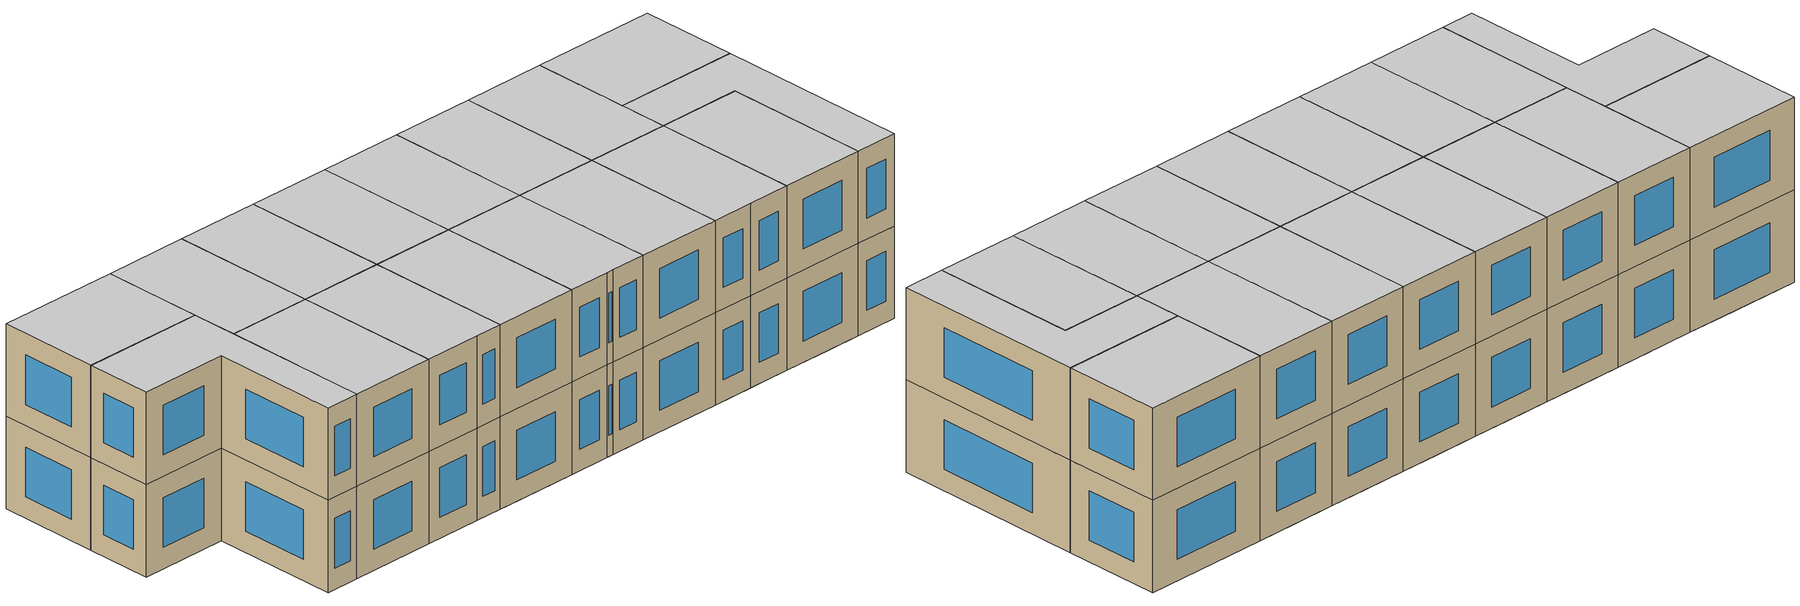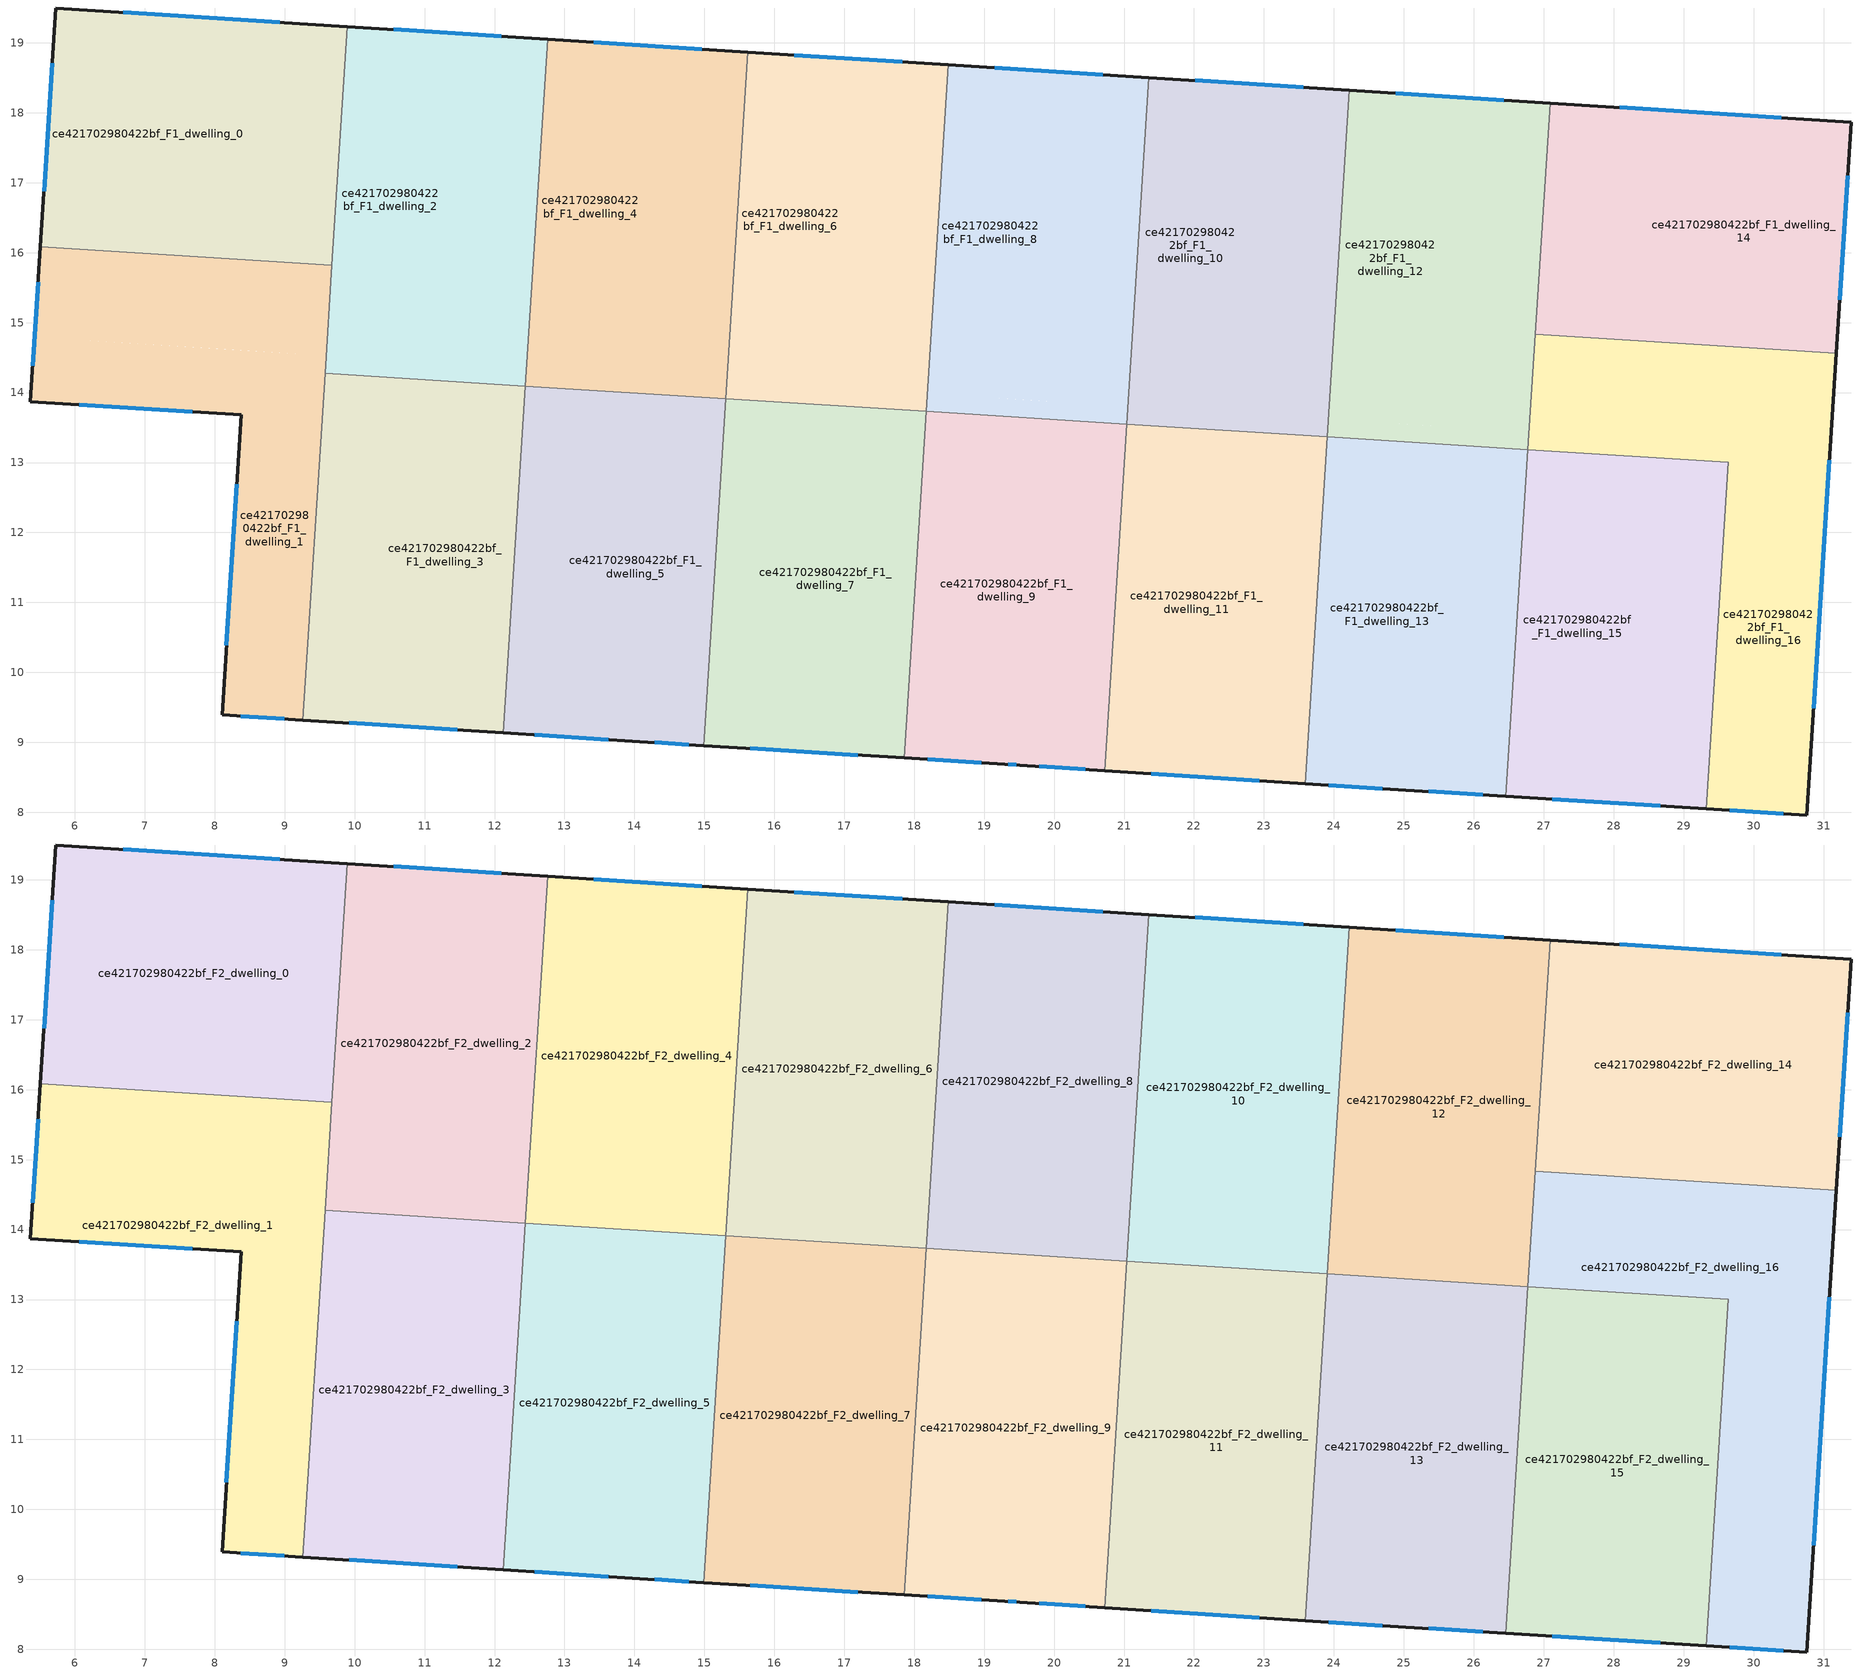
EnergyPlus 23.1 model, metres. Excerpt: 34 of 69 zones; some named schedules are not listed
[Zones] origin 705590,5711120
ce421702980422bf_F1_dwelling_0
 floor to ce421702980422bf_F0_dwelling_9 (EU_floor_Construction): 8.58,19.32 8.36,15.91 5.51,16.09 5.73,19.5 z3
 floor adiabatic (EU_floor_Construction): 9.89,19.23 9.68,15.82 8.36,15.91 8.58,19.32 z3
 wall outside (EU_wall_Construction): 9.89,19.23 5.73,19.5 5.51,16.09 z3:6
 wall to ce421702980422bf_F1_dwelling_1 (EU_wall_Construction): 5.51,16.09 9.68,15.82 z3:6
 wall to ce421702980422bf_F1_dwelling_2 (EU_wall_Construction): 9.68,15.82 9.89,19.23 z3:6
 window (EU_Window_Construction): 5.68,18.71 5.56,16.88 / 8.93,19.29 6.69,19.44 z3.69:5.31
ce421702980422bf_F1_dwelling_1
 floor to ce421702980422bf_F0_dwelling_0 (EU_floor_Construction): 9.59,14.53 9.26,9.32 8.1,9.39 8.38,13.68 5.37,13.87 5.43,14.79 z3
 floor to ce421702980422bf_F0_dwelling_9 (EU_floor_Construction): 8.36,15.91 8.28,14.61 5.43,14.79 5.51,16.09 z3
 floor to ce421702980422bf_F0_dwelling_10 (EU_floor_Construction): 9.68,15.82 9.59,14.53 8.28,14.61 8.36,15.91 z3
 wall outside (EU_wall_Construction): 5.51,16.09 5.37,13.87 8.38,13.68 8.1,9.39 9.26,9.32 z3:6
 wall to ce421702980422bf_F1_dwelling_3 (EU_wall_Construction): 9.26,9.32 9.58,14.28 z3:6
 wall to ce421702980422bf_F1_dwelling_2 (EU_wall_Construction): 9.58,14.28 9.68,15.82 z3:6
 window (EU_Window_Construction): 5.48,15.57 5.4,14.38 / 8.37,9.38 8.99,9.34 / 8.31,12.69 8.17,10.39 / 6.06,13.83 7.68,13.72 z3.69:5.31
ce421702980422bf_F1_dwelling_10
 floor to ce421702980422bf_F0_dwelling_14 (EU_floor_Construction): 22.84,18.41 22.54,13.71 21.06,13.8 21.36,18.5 z3
 floor to ce421702980422bf_F0_dwelling_15 (EU_floor_Construction): 24.22,18.32 23.92,13.62 22.54,13.71 22.84,18.41 z3
 floor to ce421702980422bf_F0_dwelling_5 (EU_floor_Construction): 23.36,13.65 23.34,13.4 21.04,13.55 21.06,13.8 z3
 floor to ce421702980422bf_F0_dwelling_6 (EU_floor_Construction): 23.92,13.62 23.91,13.37 23.34,13.4 23.36,13.65 z3
 wall outside (EU_wall_Construction): 24.22,18.32 21.36,18.5 z3:6
 wall to ce421702980422bf_F1_dwelling_12 (EU_wall_Construction): 23.91,13.37 24.22,18.32 z3:6
 wall to ce421702980422bf_F1_dwelling_11 (EU_wall_Construction): 21.04,13.55 23.91,13.37 z3:6
 wall to ce421702980422bf_F1_dwelling_8 (EU_wall_Construction): 21.36,18.5 21.04,13.55 z3:6
 window (EU_Window_Construction): 23.56,18.36 22.02,18.46 z3.69:5.31
ce421702980422bf_F1_dwelling_11
 floor to ce421702980422bf_F0_dwelling_5 (EU_floor_Construction): 23.34,13.4 23.03,8.45 20.73,8.6 21.04,13.55 z3
 floor to ce421702980422bf_F0_dwelling_6 (EU_floor_Construction): 23.91,13.37 23.59,8.41 23.03,8.45 23.34,13.4 z3
 wall outside (EU_wall_Construction): 20.73,8.6 23.59,8.41 z3:6
 wall to ce421702980422bf_F1_dwelling_13 (EU_wall_Construction): 23.59,8.41 23.91,13.37 z3:6
 wall to ce421702980422bf_F1_dwelling_9 (EU_wall_Construction): 21.04,13.55 20.73,8.6 z3:6
 window (EU_Window_Construction): 21.39,8.55 22.93,8.45 z3.69:5.31
ce421702980422bf_F1_dwelling_12
 floor to ce421702980422bf_F0_dwelling_15 (EU_floor_Construction): 25.69,18.23 25.39,13.52 23.92,13.62 24.22,18.32 z3
 floor to ce421702980422bf_F0_dwelling_16 (EU_floor_Construction): 27.09,18.14 26.79,13.43 25.39,13.52 25.69,18.23 z3
 floor to ce421702980422bf_F0_dwelling_6 (EU_floor_Construction): 25.94,13.49 25.92,13.24 23.91,13.37 23.92,13.62 z3
 floor to ce421702980422bf_F0_dwelling_7 (EU_floor_Construction): 26.79,13.43 26.77,13.18 25.92,13.24 25.94,13.49 z3
 wall outside (EU_wall_Construction): 27.09,18.14 24.22,18.32 z3:6
 wall to ce421702980422bf_F1_dwelling_13 (EU_wall_Construction): 23.91,13.37 26.77,13.18 z3:6
 wall to ce421702980422bf_F1_dwelling_14 (EU_wall_Construction): 26.88,14.84 27.09,18.14 z3:6
 wall to ce421702980422bf_F1_dwelling_16 (EU_wall_Construction): 26.77,13.18 26.88,14.84 z3:6
 window (EU_Window_Construction): 26.43,18.18 24.89,18.28 z3.69:5.31
ce421702980422bf_F1_dwelling_13
 floor to ce421702980422bf_F0_dwelling_6 (EU_floor_Construction): 25.92,13.24 25.6,8.28 25.12,8.31 23.59,8.41 23.91,13.37 z3
 floor to ce421702980422bf_F0_dwelling_7 (EU_floor_Construction): 26.77,13.18 26.46,8.23 25.6,8.28 25.92,13.24 z3
 wall outside (EU_wall_Construction): 23.59,8.41 25.03,8.32 26.46,8.23 z3:6
 wall to ce421702980422bf_F1_dwelling_15 (EU_wall_Construction): 26.46,8.23 26.77,13.18 z3:6
 window (EU_Window_Construction): 25.36,8.3 26.13,8.25 / 23.92,8.39 24.69,8.34 z3.69:5.31
ce421702980422bf_F1_dwelling_14
 floor to ce421702980422bf_F0_dwelling_17 (EU_floor_Construction): 31.39,17.87 31.18,14.56 28.33,14.74 28.54,18.05 z3
 floor to ce421702980422bf_F0_dwelling_16 (EU_floor_Construction): 28.54,18.05 28.33,14.74 26.88,14.84 27.09,18.14 z3
 wall outside (EU_wall_Construction): 31.18,14.56 31.39,17.87 27.09,18.14 z3:6
 wall to ce421702980422bf_F1_dwelling_16 (EU_wall_Construction): 26.88,14.84 31.18,14.56 z3:6
 window (EU_Window_Construction): 31.23,15.33 31.34,17.1 / 30.4,17.93 28.09,18.08 z3.69:5.31
ce421702980422bf_F1_dwelling_15
 floor adiabatic (EU_floor_Construction): 28.5,13.08 28.18,8.12 26.46,8.23 26.77,13.18 z3
 floor to ce421702980422bf_F0_dwelling_8 (EU_floor_Construction): 29.64,13 29.33,8.05 28.18,8.12 28.5,13.08 z3
 wall outside (EU_wall_Construction): 26.46,8.23 29.33,8.05 z3:6
 wall to ce421702980422bf_F1_dwelling_16 (EU_wall_Construction): 29.33,8.05 29.64,13 26.77,13.18 z3:6
 window (EU_Window_Construction): 27.12,8.19 28.66,8.09 z3.69:5.31
ce421702980422bf_F1_dwelling_16
 floor to ce421702980422bf_F0_dwelling_16 (EU_floor_Construction): 28.33,14.74 28.24,13.34 26.79,13.43 26.88,14.84 z3
 floor to ce421702980422bf_F0_dwelling_8 (EU_floor_Construction): 31.09,13.16 30.76,7.96 29.33,8.05 29.64,13 28.5,13.08 28.51,13.33 z3
 floor to ce421702980422bf_F0_dwelling_17 (EU_floor_Construction): 31.18,14.56 31.09,13.16 28.24,13.34 28.33,14.74 z3
 floor to ce421702980422bf_F0_dwelling_7 (EU_floor_Construction): 28.51,13.32 28.5,13.08 26.77,13.18 26.79,13.43 z3
 wall outside (EU_wall_Construction): 29.33,8.05 30.76,7.96 31.18,14.56 z3:6
 window (EU_Window_Construction): 30.86,9.49 31.08,13.04 / 29.66,8.03 30.43,7.98 z3.69:5.31
ce421702980422bf_F1_dwelling_2
 floor to ce421702980422bf_F0_dwelling_11 (EU_floor_Construction): 12.76,19.05 12.46,14.35 11.13,14.43 11.43,19.13 z3
 floor to ce421702980422bf_F0_dwelling_0 (EU_floor_Construction): 10.48,14.47 10.46,14.22 9.58,14.28 9.59,14.53 z3
 floor to ce421702980422bf_F0_dwelling_1 (EU_floor_Construction): 12.46,14.35 12.44,14.09 10.46,14.22 10.48,14.47 z3
 floor adiabatic (EU_floor_Construction): 12.76,19.05 11.43,19.13 11.13,14.43 9.59,14.53 9.58,14.28 9.89,19.23 z3
 wall outside (EU_wall_Construction): 12.76,19.05 9.89,19.23 z3:6
 wall to ce421702980422bf_F1_dwelling_4 (EU_wall_Construction): 12.44,14.09 12.76,19.05 z3:6
 wall to ce421702980422bf_F1_dwelling_3 (EU_wall_Construction): 9.58,14.28 12.44,14.09 z3:6
 window (EU_Window_Construction): 12.09,19.09 10.56,19.19 z3.69:5.31
ce421702980422bf_F1_dwelling_3
 floor to ce421702980422bf_F0_dwelling_1 (EU_floor_Construction): 12.44,14.09 12.13,9.14 10.15,9.26 10.46,14.22 z3
 floor to ce421702980422bf_F0_dwelling_0 (EU_floor_Construction): 10.46,14.22 10.15,9.26 9.26,9.32 9.58,14.28 z3
 wall outside (EU_wall_Construction): 9.26,9.32 12.13,9.14 z3:6
 wall to ce421702980422bf_F1_dwelling_5 (EU_wall_Construction): 12.13,9.14 12.44,14.09 z3:6
 window (EU_Window_Construction): 9.93,9.28 11.46,9.18 z3.69:5.31
ce421702980422bf_F1_dwelling_4
 floor to ce421702980422bf_F0_dwelling_11 (EU_floor_Construction): 14.28,18.95 13.98,14.25 12.46,14.35 12.76,19.05 z3
 floor to ce421702980422bf_F0_dwelling_12 (EU_floor_Construction): 15.62,18.87 15.32,14.16 13.98,14.25 14.28,18.95 z3
 floor to ce421702980422bf_F0_dwelling_2 (EU_floor_Construction): 15.32,14.16 15.31,13.91 13.03,14.06 13.05,14.31 z3
 floor to ce421702980422bf_F0_dwelling_1 (EU_floor_Construction): 13.05,14.31 13.03,14.06 12.44,14.09 12.46,14.35 z3
 wall outside (EU_wall_Construction): 15.62,18.87 12.76,19.05 z3:6
 wall to ce421702980422bf_F1_dwelling_5 (EU_wall_Construction): 12.44,14.09 15.31,13.91 z3:6
 wall to ce421702980422bf_F1_dwelling_6 (EU_wall_Construction): 15.31,13.91 15.62,18.87 z3:6
 window (EU_Window_Construction): 14.96,18.91 13.42,19.01 z3.69:5.31
ce421702980422bf_F1_dwelling_5
 floor to ce421702980422bf_F0_dwelling_2 (EU_floor_Construction): 15.31,13.91 14.99,8.95 14.07,9.01 12.72,9.1 13.03,14.06 z3
 floor to ce421702980422bf_F0_dwelling_1 (EU_floor_Construction): 13.03,14.06 12.72,9.1 12.13,9.14 12.44,14.09 z3
 wall outside (EU_wall_Construction): 12.13,9.14 14.07,9.01 14.99,8.95 z3:6
 wall to ce421702980422bf_F1_dwelling_7 (EU_wall_Construction): 14.99,8.95 15.31,13.91 z3:6
 window (EU_Window_Construction): 14.29,9 14.78,8.97 / 12.58,9.11 13.62,9.04 z3.69:5.31
ce421702980422bf_F1_dwelling_6
 floor to ce421702980422bf_F0_dwelling_12 (EU_floor_Construction): 17.13,18.77 16.83,14.07 15.32,14.16 15.62,18.87 z3
 floor to ce421702980422bf_F0_dwelling_13 (EU_floor_Construction): 18.49,18.69 18.19,13.98 16.83,14.07 17.13,18.77 z3
 floor to ce421702980422bf_F0_dwelling_3 (EU_floor_Construction): 18.19,13.98 18.17,13.73 15.61,13.89 15.63,14.14 z3
 floor to ce421702980422bf_F0_dwelling_2 (EU_floor_Construction): 15.63,14.14 15.61,13.89 15.31,13.91 15.32,14.16 z3
 wall outside (EU_wall_Construction): 18.49,18.69 15.62,18.87 z3:6
 wall to ce421702980422bf_F1_dwelling_7 (EU_wall_Construction): 15.31,13.91 18.17,13.73 z3:6
 wall to ce421702980422bf_F1_dwelling_8 (EU_wall_Construction): 18.17,13.73 18.49,18.69 z3:6
 window (EU_Window_Construction): 17.83,18.73 16.29,18.83 z3.69:5.31
ce421702980422bf_F1_dwelling_7
 floor to ce421702980422bf_F0_dwelling_3 (EU_floor_Construction): 18.17,13.73 17.86,8.78 15.3,8.94 15.61,13.89 z3
 floor to ce421702980422bf_F0_dwelling_2 (EU_floor_Construction): 15.61,13.89 15.3,8.94 14.99,8.95 15.31,13.91 z3
 wall outside (EU_wall_Construction): 14.99,8.95 17.86,8.78 z3:6
 wall to ce421702980422bf_F1_dwelling_9 (EU_wall_Construction): 17.86,8.78 18.17,13.73 z3:6
 window (EU_Window_Construction): 15.66,8.91 17.2,8.82 z3.69:5.31
ce421702980422bf_F1_dwelling_8
 floor to ce421702980422bf_F0_dwelling_13 (EU_floor_Construction): 19.98,18.59 19.69,13.89 18.19,13.98 18.49,18.69 z3
 floor to ce421702980422bf_F0_dwelling_14 (EU_floor_Construction): 21.36,18.5 21.06,13.8 19.69,13.89 19.98,18.59 z3
 floor to ce421702980422bf_F0_dwelling_4 (EU_floor_Construction): 20.78,13.82 20.76,13.57 18.19,13.73 18.2,13.98 z3
 floor to ce421702980422bf_F0_dwelling_5 (EU_floor_Construction): 21.06,13.8 21.04,13.55 20.76,13.57 20.78,13.82 z3
 wall outside (EU_wall_Construction): 21.36,18.5 18.49,18.69 z3:6
 wall to ce421702980422bf_F1_dwelling_9 (EU_wall_Construction): 18.17,13.73 21.04,13.55 z3:6
 window (EU_Window_Construction): 20.69,18.55 19.15,18.64 z3.69:5.31
ce421702980422bf_F1_dwelling_9
 floor to ce421702980422bf_F0_dwelling_4 (EU_floor_Construction): 20.76,13.57 20.45,8.61 19.51,8.67 17.87,8.78 18.19,13.73 z3
 floor to ce421702980422bf_F0_dwelling_5 (EU_floor_Construction): 21.04,13.55 20.73,8.6 20.45,8.61 20.76,13.57 z3
 floor to ce421702980422bf_F0_dwelling_3 (EU_floor_Construction): 18.19,13.73 17.87,8.78 17.86,8.78 18.17,13.73 z3
 wall outside (EU_wall_Construction): 17.86,8.78 19.29,8.69 19.51,8.67 20.73,8.6 z3:6
 window (EU_Window_Construction): 19.34,8.68 19.46,8.68 / 18.19,8.76 18.96,8.71 / 19.79,8.66 20.44,8.61 z3.69:5.31
ce421702980422bf_F2_dwelling_0
 floor to ce421702980422bf_F1_dwelling_0 (EU_floor_Construction): 9.89,19.23 9.68,15.82 5.51,16.09 5.73,19.5 z6
 wall outside (EU_wall_Construction): 9.89,19.23 5.73,19.5 5.51,16.09 z6:9
 wall to ce421702980422bf_F2_dwelling_1 (EU_wall_Construction): 5.51,16.09 9.68,15.82 z6:9
 wall to ce421702980422bf_F2_dwelling_2 (EU_wall_Construction): 9.68,15.82 9.89,19.23 z6:9
 window (EU_Window_Construction): 5.68,18.71 5.56,16.88 / 8.93,19.29 6.69,19.44 z6.69:8.31
 ceiling to ce421702980422bf_F3_dwelling_0 (EU_floor_Construction): 9.68,15.82 9.89,19.23 5.73,19.5 5.51,16.09 z9
ce421702980422bf_F2_dwelling_1
 floor to ce421702980422bf_F1_dwelling_1 (EU_floor_Construction): 9.68,15.82 9.26,9.32 8.1,9.39 8.38,13.68 5.37,13.87 5.51,16.09 z6
 wall outside (EU_wall_Construction): 5.51,16.09 5.37,13.87 8.38,13.68 8.1,9.39 9.26,9.32 z6:9
 wall to ce421702980422bf_F2_dwelling_3 (EU_wall_Construction): 9.26,9.32 9.58,14.28 z6:9
 wall to ce421702980422bf_F2_dwelling_2 (EU_wall_Construction): 9.58,14.28 9.68,15.82 z6:9
 window (EU_Window_Construction): 5.48,15.57 5.4,14.38 / 8.37,9.38 8.99,9.34 / 8.31,12.69 8.17,10.39 / 6.06,13.83 7.68,13.72 z6.69:8.31
 ceiling to ce421702980422bf_F3_dwelling_1 (EU_floor_Construction): 9.26,9.32 9.68,15.82 5.51,16.09 5.37,13.87 8.38,13.68 8.1,9.39 z9
ce421702980422bf_F2_dwelling_10
 floor to ce421702980422bf_F1_dwelling_10 (EU_floor_Construction): 24.22,18.32 23.91,13.37 21.04,13.55 21.36,18.5 z6
 wall outside (EU_wall_Construction): 24.22,18.32 21.36,18.5 z6:9
 wall to ce421702980422bf_F2_dwelling_12 (EU_wall_Construction): 23.91,13.37 24.22,18.32 z6:9
 wall to ce421702980422bf_F2_dwelling_11 (EU_wall_Construction): 21.04,13.55 23.91,13.37 z6:9
 wall to ce421702980422bf_F2_dwelling_8 (EU_wall_Construction): 21.36,18.5 21.04,13.55 z6:9
 window (EU_Window_Construction): 23.56,18.36 22.02,18.46 z6.69:8.31
 ceiling to ce421702980422bf_F3_dwelling_10 (EU_floor_Construction): 23.91,13.37 24.22,18.32 21.36,18.5 21.04,13.55 z9
ce421702980422bf_F2_dwelling_11
 floor to ce421702980422bf_F1_dwelling_11 (EU_floor_Construction): 23.91,13.37 23.59,8.41 20.73,8.6 21.04,13.55 z6
 wall outside (EU_wall_Construction): 20.73,8.6 23.59,8.41 z6:9
 wall to ce421702980422bf_F2_dwelling_13 (EU_wall_Construction): 23.59,8.41 23.91,13.37 z6:9
 wall to ce421702980422bf_F2_dwelling_9 (EU_wall_Construction): 21.04,13.55 20.73,8.6 z6:9
 window (EU_Window_Construction): 21.39,8.55 22.93,8.45 z6.69:8.31
 ceiling to ce421702980422bf_F3_dwelling_11 (EU_floor_Construction): 23.59,8.41 23.91,13.37 21.04,13.55 20.73,8.6 z9
ce421702980422bf_F2_dwelling_12
 floor to ce421702980422bf_F1_dwelling_12 (EU_floor_Construction): 27.09,18.14 26.77,13.18 23.91,13.37 24.22,18.32 z6
 wall outside (EU_wall_Construction): 27.09,18.14 24.22,18.32 z6:9
 wall to ce421702980422bf_F2_dwelling_13 (EU_wall_Construction): 23.91,13.37 26.77,13.18 z6:9
 wall to ce421702980422bf_F2_dwelling_14 (EU_wall_Construction): 26.88,14.84 27.09,18.14 z6:9
 wall to ce421702980422bf_F2_dwelling_16 (EU_wall_Construction): 26.77,13.18 26.88,14.84 z6:9
 window (EU_Window_Construction): 26.43,18.18 24.89,18.28 z6.69:8.31
 ceiling to ce421702980422bf_F3_dwelling_12 (EU_floor_Construction): 26.77,13.18 27.09,18.14 24.22,18.32 23.91,13.37 z9
ce421702980422bf_F2_dwelling_13
 floor to ce421702980422bf_F1_dwelling_13 (EU_floor_Construction): 26.77,13.18 26.46,8.23 25.03,8.32 23.59,8.41 23.91,13.37 z6
 wall outside (EU_wall_Construction): 23.59,8.41 25.03,8.32 26.46,8.23 z6:9
 wall to ce421702980422bf_F2_dwelling_15 (EU_wall_Construction): 26.46,8.23 26.77,13.18 z6:9
 window (EU_Window_Construction): 25.36,8.3 26.13,8.25 / 23.92,8.39 24.69,8.34 z6.69:8.31
 ceiling to ce421702980422bf_F3_dwelling_13 (EU_floor_Construction): 26.46,8.23 26.77,13.18 23.91,13.37 23.59,8.41 25.03,8.32 z9
ce421702980422bf_F2_dwelling_14
 floor to ce421702980422bf_F1_dwelling_14 (EU_floor_Construction): 31.39,17.87 31.18,14.56 26.88,14.84 27.09,18.14 z6
 wall outside (EU_wall_Construction): 31.18,14.56 31.39,17.87 27.09,18.14 z6:9
 wall to ce421702980422bf_F2_dwelling_16 (EU_wall_Construction): 26.88,14.84 31.18,14.56 z6:9
 window (EU_Window_Construction): 31.23,15.33 31.34,17.1 / 30.4,17.93 28.09,18.08 z6.69:8.31
 ceiling to ce421702980422bf_F3_dwelling_14 (EU_floor_Construction): 31.18,14.56 31.39,17.87 27.09,18.14 26.88,14.84 z9
ce421702980422bf_F2_dwelling_15
 floor to ce421702980422bf_F1_dwelling_15 (EU_floor_Construction): 29.64,13 29.33,8.05 26.46,8.23 26.77,13.18 z6
 wall outside (EU_wall_Construction): 26.46,8.23 29.33,8.05 z6:9
 wall to ce421702980422bf_F2_dwelling_16 (EU_wall_Construction): 29.33,8.05 29.64,13 26.77,13.18 z6:9
 window (EU_Window_Construction): 27.12,8.19 28.66,8.09 z6.69:8.31
 ceiling to ce421702980422bf_F3_dwelling_15 (EU_floor_Construction): 29.33,8.05 29.64,13 26.77,13.18 26.46,8.23 z9
ce421702980422bf_F2_dwelling_16
 floor to ce421702980422bf_F1_dwelling_16 (EU_floor_Construction): 31.18,14.56 30.76,7.96 29.33,8.05 29.64,13 26.77,13.18 26.88,14.84 z6
 wall outside (EU_wall_Construction): 29.33,8.05 30.76,7.96 31.18,14.56 z6:9
 window (EU_Window_Construction): 30.86,9.49 31.08,13.04 / 29.66,8.03 30.43,7.98 z6.69:8.31
 ceiling to ce421702980422bf_F3_dwelling_16 (EU_floor_Construction): 30.76,7.96 31.18,14.56 26.88,14.84 26.77,13.18 29.64,13 29.33,8.05 z9
ce421702980422bf_F2_dwelling_2
 floor to ce421702980422bf_F1_dwelling_2 (EU_floor_Construction): 12.76,19.05 12.44,14.09 9.58,14.28 9.89,19.23 z6
 wall outside (EU_wall_Construction): 12.76,19.05 9.89,19.23 z6:9
 wall to ce421702980422bf_F2_dwelling_4 (EU_wall_Construction): 12.44,14.09 12.76,19.05 z6:9
 wall to ce421702980422bf_F2_dwelling_3 (EU_wall_Construction): 9.58,14.28 12.44,14.09 z6:9
 window (EU_Window_Construction): 12.09,19.09 10.56,19.19 z6.69:8.31
 ceiling to ce421702980422bf_F3_dwelling_2 (EU_floor_Construction): 12.44,14.09 12.76,19.05 9.89,19.23 9.58,14.28 z9
ce421702980422bf_F2_dwelling_3
 floor to ce421702980422bf_F1_dwelling_3 (EU_floor_Construction): 12.44,14.09 12.13,9.14 9.26,9.32 9.58,14.28 z6
 wall outside (EU_wall_Construction): 9.26,9.32 12.13,9.14 z6:9
 wall to ce421702980422bf_F2_dwelling_5 (EU_wall_Construction): 12.13,9.14 12.44,14.09 z6:9
 window (EU_Window_Construction): 9.93,9.28 11.46,9.18 z6.69:8.31
 ceiling to ce421702980422bf_F3_dwelling_3 (EU_floor_Construction): 12.13,9.14 12.44,14.09 9.58,14.28 9.26,9.32 z9
ce421702980422bf_F2_dwelling_4
 floor to ce421702980422bf_F1_dwelling_4 (EU_floor_Construction): 15.62,18.87 15.31,13.91 12.44,14.09 12.76,19.05 z6
 wall outside (EU_wall_Construction): 15.62,18.87 12.76,19.05 z6:9
 wall to ce421702980422bf_F2_dwelling_5 (EU_wall_Construction): 12.44,14.09 15.31,13.91 z6:9
 wall to ce421702980422bf_F2_dwelling_6 (EU_wall_Construction): 15.31,13.91 15.62,18.87 z6:9
 window (EU_Window_Construction): 14.96,18.91 13.42,19.01 z6.69:8.31
 ceiling to ce421702980422bf_F3_dwelling_4 (EU_floor_Construction): 15.31,13.91 15.62,18.87 12.76,19.05 12.44,14.09 z9
ce421702980422bf_F2_dwelling_5
 floor to ce421702980422bf_F1_dwelling_5 (EU_floor_Construction): 15.31,13.91 14.99,8.95 14.07,9.01 12.13,9.14 12.44,14.09 z6
 wall outside (EU_wall_Construction): 12.13,9.14 14.07,9.01 14.99,8.95 z6:9
 wall to ce421702980422bf_F2_dwelling_7 (EU_wall_Construction): 14.99,8.95 15.31,13.91 z6:9
 window (EU_Window_Construction): 14.29,9 14.78,8.97 / 12.58,9.11 13.62,9.04 z6.69:8.31
 ceiling to ce421702980422bf_F3_dwelling_5 (EU_floor_Construction): 14.99,8.95 15.31,13.91 12.44,14.09 12.13,9.14 14.07,9.01 z9
ce421702980422bf_F2_dwelling_6
 floor to ce421702980422bf_F1_dwelling_6 (EU_floor_Construction): 18.49,18.69 18.17,13.73 15.31,13.91 15.62,18.87 z6
 wall outside (EU_wall_Construction): 18.49,18.69 15.62,18.87 z6:9
 wall to ce421702980422bf_F2_dwelling_7 (EU_wall_Construction): 15.31,13.91 18.17,13.73 z6:9
 wall to ce421702980422bf_F2_dwelling_8 (EU_wall_Construction): 18.17,13.73 18.49,18.69 z6:9
 window (EU_Window_Construction): 17.83,18.73 16.29,18.83 z6.69:8.31
 ceiling to ce421702980422bf_F3_dwelling_6 (EU_floor_Construction): 18.17,13.73 18.49,18.69 15.62,18.87 15.31,13.91 z9
ce421702980422bf_F2_dwelling_7
 floor to ce421702980422bf_F1_dwelling_7 (EU_floor_Construction): 18.17,13.73 17.86,8.78 14.99,8.95 15.31,13.91 z6
 wall outside (EU_wall_Construction): 14.99,8.95 17.86,8.78 z6:9
 wall to ce421702980422bf_F2_dwelling_9 (EU_wall_Construction): 17.86,8.78 18.17,13.73 z6:9
 window (EU_Window_Construction): 15.66,8.91 17.2,8.82 z6.69:8.31
 ceiling to ce421702980422bf_F3_dwelling_7 (EU_floor_Construction): 17.86,8.78 18.17,13.73 15.31,13.91 14.99,8.95 z9
ce421702980422bf_F2_dwelling_8
 floor to ce421702980422bf_F1_dwelling_8 (EU_floor_Construction): 21.36,18.5 21.04,13.55 18.17,13.73 18.49,18.69 z6
 wall outside (EU_wall_Construction): 21.36,18.5 18.49,18.69 z6:9
 wall to ce421702980422bf_F2_dwelling_9 (EU_wall_Construction): 18.17,13.73 21.04,13.55 z6:9
 window (EU_Window_Construction): 20.69,18.55 19.15,18.64 z6.69:8.31
 ceiling to ce421702980422bf_F3_dwelling_8 (EU_floor_Construction): 21.04,13.55 21.36,18.5 18.49,18.69 18.17,13.73 z9
ce421702980422bf_F2_dwelling_9
 floor to ce421702980422bf_F1_dwelling_9 (EU_floor_Construction): 21.04,13.55 20.73,8.6 19.51,8.67 19.29,8.69 17.86,8.78 18.17,13.73 z6
 wall outside (EU_wall_Construction): 17.86,8.78 19.29,8.69 19.51,8.67 20.73,8.6 z6:9
 window (EU_Window_Construction): 19.34,8.68 19.46,8.68 / 18.19,8.76 18.96,8.71 / 19.79,8.66 20.44,8.61 z6.69:8.31
 ceiling to ce421702980422bf_F3_dwelling_9 (EU_floor_Construction): 20.73,8.6 21.04,13.55 18.17,13.73 17.86,8.78 19.29,8.69 19.51,8.67 z9
[Building]
EU S2 Campaign: North Axis=0; Terrain=City; Solar Distribution=FullExterior
[Site:Location]
London: Latitude=51.5; Longitude=-0.5; Time Zone=0; Elevation=25
[SizingPeriod:WeatherFileDays]
AnnualSizingPeriod: Begin Month=1; Begin Day of Month=1; End Month=12; End Day of Month=31; Day of Week for Start Day=Monday; Use Weather File Daylight Saving Period=No; Use Weather File Rain and Snow Indicators=No
[MATERIAL]
EU_InternalMass_Material: Roughness=MediumRough; Thickness=0.1; Conductivity=1; Density=1800; Specific Heat=900; Thermal Absorptance=0.9; Solar Absorptance=0.7; Visible Absorptance=0.7
[MATERIAL:NOMASS] Roughness=MediumRough; Thermal Absorptance=0.9; Solar Absorptance=0.7; Visible Absorptance=0.7
Name | Thermal Resistance
EU_wall_NoMass | 0.635353
EU_floor_NoMass | 1.96382
[WINDOWMATERIAL:SIMPLEGLAZINGSYSTEM]
EU_Window_SimpleGlazing: UFactor=2.96269; Solar Heat Gain Coefficient=0.76; Visible Transmittance=0.76
[CONSTRUCTION]
EU_wall_Construction: EU_wall_NoMass
EU_floor_Construction: EU_floor_NoMass
EU_InternalMass_Construction: EU_InternalMass_Material
EU_Window_Construction: EU_Window_SimpleGlazing
[ZONE] Type=1; Multiplier=1; Ceiling Height=autocalculate; Floor Area=autocalculate; Part of Total Floor Area=Yes
Name | Volume
ce421702980422bf_F1_dwelling_0; ce421702980422bf_F2_dwelling_0 | 42.7866
ce421702980422bf_F1_dwelling_1; ce421702980422bf_F2_dwelling_1; ce421702980422bf_F1_dwelling_10; ce421702980422bf_F2_dwelling_10; ce421702980422bf_F1_dwelling_14; ce421702980422bf_F2_dwelling_14 | 42.7874
ce421702980422bf_F1_dwelling_11; ce421702980422bf_F2_dwelling_11; ce421702980422bf_F1_dwelling_3; ce421702980422bf_F2_dwelling_3 | 42.7859
ce421702980422bf_F1_dwelling_12; ce421702980422bf_F2_dwelling_12; ce421702980422bf_F1_dwelling_4; ce421702980422bf_F2_dwelling_4; ce421702980422bf_F1_dwelling_5; ce421702980422bf_F2_dwelling_5 | 42.783
ce421702980422bf_F1_dwelling_13; ce421702980422bf_F2_dwelling_13 | 42.7852
ce421702980422bf_F1_dwelling_15; ce421702980422bf_F2_dwelling_15 | 42.78
ce421702980422bf_F1_dwelling_16; ce421702980422bf_F2_dwelling_16 | 42.8035
ce421702980422bf_F1_dwelling_2; ce421702980422bf_F2_dwelling_2 | 42.7896
ce421702980422bf_F1_dwelling_6; ce421702980422bf_F2_dwelling_6 | 42.7793
ce421702980422bf_F1_dwelling_7; ce421702980422bf_F2_dwelling_7 | 42.7903
ce421702980422bf_F1_dwelling_8; ce421702980422bf_F2_dwelling_8 | 42.7808
ce421702980422bf_F1_dwelling_9; ce421702980422bf_F2_dwelling_9 | 42.7771
[INTERNALMASS] Construction=EU_InternalMass_Construction
Name | Zone or ZoneList | Surface Area
ce421702980422bf_F1_dwelling_0_EU_InternalMass | ce421702980422bf_F1_dwelling_0 | 14.2633
ce421702980422bf_F1_dwelling_1_EU_InternalMass | ce421702980422bf_F1_dwelling_1 | 14.2622
ce421702980422bf_F1_dwelling_2_EU_InternalMass | ce421702980422bf_F1_dwelling_2 | 14.2632
ce421702980422bf_F1_dwelling_3_EU_InternalMass | ce421702980422bf_F1_dwelling_3 | 14.2627
ce421702980422bf_F1_dwelling_4_EU_InternalMass | ce421702980422bf_F1_dwelling_4 | 14.2614
ce421702980422bf_F1_dwelling_5_EU_InternalMass | ce421702980422bf_F1_dwelling_5 | 14.2612
ce421702980422bf_F1_dwelling_6_EU_InternalMass | ce421702980422bf_F1_dwelling_6 | 14.26
ce421702980422bf_F1_dwelling_7_EU_InternalMass | ce421702980422bf_F1_dwelling_7 | 14.2625
ce421702980422bf_F1_dwelling_8_EU_InternalMass | ce421702980422bf_F1_dwelling_8 | 14.2605
ce421702980422bf_F1_dwelling_9_EU_InternalMass | ce421702980422bf_F1_dwelling_9 | 14.259
ce421702980422bf_F1_dwelling_10_EU_InternalMass | ce421702980422bf_F1_dwelling_10 | 14.2615
ce421702980422bf_F1_dwelling_11_EU_InternalMass | ce421702980422bf_F1_dwelling_11 | 14.2616
ce421702980422bf_F1_dwelling_12_EU_InternalMass | ce421702980422bf_F1_dwelling_12 | 14.2635
ce421702980422bf_F1_dwelling_13_EU_InternalMass | ce421702980422bf_F1_dwelling_13 | 14.2599
ce421702980422bf_F1_dwelling_14_EU_InternalMass | ce421702980422bf_F1_dwelling_14 | 14.262
ce421702980422bf_F1_dwelling_15_EU_InternalMass | ce421702980422bf_F1_dwelling_15 | 14.2594
ce421702980422bf_F1_dwelling_16_EU_InternalMass | ce421702980422bf_F1_dwelling_16 | 14.2674
ce421702980422bf_F2_dwelling_0_EU_InternalMass | ce421702980422bf_F2_dwelling_0 | 14.2633
ce421702980422bf_F2_dwelling_1_EU_InternalMass | ce421702980422bf_F2_dwelling_1 | 14.2622
ce421702980422bf_F2_dwelling_2_EU_InternalMass | ce421702980422bf_F2_dwelling_2 | 14.2632
ce421702980422bf_F2_dwelling_3_EU_InternalMass | ce421702980422bf_F2_dwelling_3 | 14.2627
ce421702980422bf_F2_dwelling_4_EU_InternalMass | ce421702980422bf_F2_dwelling_4 | 14.2614
ce421702980422bf_F2_dwelling_5_EU_InternalMass | ce421702980422bf_F2_dwelling_5 | 14.2612
ce421702980422bf_F2_dwelling_6_EU_InternalMass | ce421702980422bf_F2_dwelling_6 | 14.26
ce421702980422bf_F2_dwelling_7_EU_InternalMass | ce421702980422bf_F2_dwelling_7 | 14.2625
ce421702980422bf_F2_dwelling_8_EU_InternalMass | ce421702980422bf_F2_dwelling_8 | 14.2605
ce421702980422bf_F2_dwelling_9_EU_InternalMass | ce421702980422bf_F2_dwelling_9 | 14.259
ce421702980422bf_F2_dwelling_10_EU_InternalMass | ce421702980422bf_F2_dwelling_10 | 14.2615
ce421702980422bf_F2_dwelling_11_EU_InternalMass | ce421702980422bf_F2_dwelling_11 | 14.2616
ce421702980422bf_F2_dwelling_12_EU_InternalMass | ce421702980422bf_F2_dwelling_12 | 14.2635
ce421702980422bf_F2_dwelling_13_EU_InternalMass | ce421702980422bf_F2_dwelling_13 | 14.2599
ce421702980422bf_F2_dwelling_14_EU_InternalMass | ce421702980422bf_F2_dwelling_14 | 14.262
ce421702980422bf_F2_dwelling_15_EU_InternalMass | ce421702980422bf_F2_dwelling_15 | 14.2594
ce421702980422bf_F2_dwelling_16_EU_InternalMass | ce421702980422bf_F2_dwelling_16 | 14.2674
[OTHEREQUIPMENT] Fuel Type=Electricity; Design Level Calculation Method=Watts/Area; Power per Zone Floor Area=1; Fraction Latent=0; Fraction Radiant=0; Fraction Lost=0; Carbon Dioxide Generation Rate=0; EndUse Subcategory=EU_Step8_InternalGains
Name | Zone or ZoneList or Space or SpaceList | Schedule
EU_Step8_InternalGain_ce421702980422bf_F1_dwelling_0_f000 | ce421702980422bf_F1_dwelling_0 | EU_Step8_GainSchedule_ce421702980422bf_F1_dwelling_0_f000
EU_Step8_InternalGain_ce421702980422bf_F1_dwelling_1_f000 | ce421702980422bf_F1_dwelling_1 | EU_Step8_GainSchedule_ce421702980422bf_F1_dwelling_1_f000
EU_Step8_InternalGain_ce421702980422bf_F1_dwelling_2_f000 | ce421702980422bf_F1_dwelling_2 | EU_Step8_GainSchedule_ce421702980422bf_F1_dwelling_2_f000
EU_Step8_InternalGain_ce421702980422bf_F1_dwelling_3_f000 | ce421702980422bf_F1_dwelling_3 | EU_Step8_GainSchedule_ce421702980422bf_F1_dwelling_3_f000
EU_Step8_InternalGain_ce421702980422bf_F1_dwelling_4_f000 | ce421702980422bf_F1_dwelling_4 | EU_Step8_GainSchedule_ce421702980422bf_F1_dwelling_4_f000
EU_Step8_InternalGain_ce421702980422bf_F1_dwelling_5_f000 | ce421702980422bf_F1_dwelling_5 | EU_Step8_GainSchedule_ce421702980422bf_F1_dwelling_5_f000
EU_Step8_InternalGain_ce421702980422bf_F1_dwelling_6_f000 | ce421702980422bf_F1_dwelling_6 | EU_Step8_GainSchedule_ce421702980422bf_F1_dwelling_6_f000
EU_Step8_InternalGain_ce421702980422bf_F1_dwelling_7_f000 | ce421702980422bf_F1_dwelling_7 | EU_Step8_GainSchedule_ce421702980422bf_F1_dwelling_7_f000
EU_Step8_InternalGain_ce421702980422bf_F1_dwelling_8_f000 | ce421702980422bf_F1_dwelling_8 | EU_Step8_GainSchedule_ce421702980422bf_F1_dwelling_8_f000
EU_Step8_InternalGain_ce421702980422bf_F1_dwelling_9_f000 | ce421702980422bf_F1_dwelling_9 | EU_Step8_GainSchedule_ce421702980422bf_F1_dwelling_9_f000
EU_Step8_InternalGain_ce421702980422bf_F1_dwelling_10_f000 | ce421702980422bf_F1_dwelling_10 | EU_Step8_GainSchedule_ce421702980422bf_F1_dwelling_10_f000
EU_Step8_InternalGain_ce421702980422bf_F1_dwelling_11_f000 | ce421702980422bf_F1_dwelling_11 | EU_Step8_GainSchedule_ce421702980422bf_F1_dwelling_11_f000
EU_Step8_InternalGain_ce421702980422bf_F1_dwelling_12_f000 | ce421702980422bf_F1_dwelling_12 | EU_Step8_GainSchedule_ce421702980422bf_F1_dwelling_12_f000
EU_Step8_InternalGain_ce421702980422bf_F1_dwelling_13_f000 | ce421702980422bf_F1_dwelling_13 | EU_Step8_GainSchedule_ce421702980422bf_F1_dwelling_13_f000
EU_Step8_InternalGain_ce421702980422bf_F1_dwelling_14_f000 | ce421702980422bf_F1_dwelling_14 | EU_Step8_GainSchedule_ce421702980422bf_F1_dwelling_14_f000
EU_Step8_InternalGain_ce421702980422bf_F1_dwelling_15_f000 | ce421702980422bf_F1_dwelling_15 | EU_Step8_GainSchedule_ce421702980422bf_F1_dwelling_15_f000
EU_Step8_InternalGain_ce421702980422bf_F1_dwelling_16_f000 | ce421702980422bf_F1_dwelling_16 | EU_Step8_GainSchedule_ce421702980422bf_F1_dwelling_16_f000
EU_Step8_InternalGain_ce421702980422bf_F2_dwelling_0_f000 | ce421702980422bf_F2_dwelling_0 | EU_Step8_GainSchedule_ce421702980422bf_F2_dwelling_0_f000
EU_Step8_InternalGain_ce421702980422bf_F2_dwelling_1_f000 | ce421702980422bf_F2_dwelling_1 | EU_Step8_GainSchedule_ce421702980422bf_F2_dwelling_1_f000
EU_Step8_InternalGain_ce421702980422bf_F2_dwelling_2_f000 | ce421702980422bf_F2_dwelling_2 | EU_Step8_GainSchedule_ce421702980422bf_F2_dwelling_2_f000
EU_Step8_InternalGain_ce421702980422bf_F2_dwelling_3_f000 | ce421702980422bf_F2_dwelling_3 | EU_Step8_GainSchedule_ce421702980422bf_F2_dwelling_3_f000
EU_Step8_InternalGain_ce421702980422bf_F2_dwelling_4_f000 | ce421702980422bf_F2_dwelling_4 | EU_Step8_GainSchedule_ce421702980422bf_F2_dwelling_4_f000
EU_Step8_InternalGain_ce421702980422bf_F2_dwelling_5_f000 | ce421702980422bf_F2_dwelling_5 | EU_Step8_GainSchedule_ce421702980422bf_F2_dwelling_5_f000
EU_Step8_InternalGain_ce421702980422bf_F2_dwelling_6_f000 | ce421702980422bf_F2_dwelling_6 | EU_Step8_GainSchedule_ce421702980422bf_F2_dwelling_6_f000
EU_Step8_InternalGain_ce421702980422bf_F2_dwelling_7_f000 | ce421702980422bf_F2_dwelling_7 | EU_Step8_GainSchedule_ce421702980422bf_F2_dwelling_7_f000
EU_Step8_InternalGain_ce421702980422bf_F2_dwelling_8_f000 | ce421702980422bf_F2_dwelling_8 | EU_Step8_GainSchedule_ce421702980422bf_F2_dwelling_8_f000
EU_Step8_InternalGain_ce421702980422bf_F2_dwelling_9_f000 | ce421702980422bf_F2_dwelling_9 | EU_Step8_GainSchedule_ce421702980422bf_F2_dwelling_9_f000
EU_Step8_InternalGain_ce421702980422bf_F2_dwelling_10_f000 | ce421702980422bf_F2_dwelling_10 | EU_Step8_GainSchedule_ce421702980422bf_F2_dwelling_10_f000
EU_Step8_InternalGain_ce421702980422bf_F2_dwelling_11_f000 | ce421702980422bf_F2_dwelling_11 | EU_Step8_GainSchedule_ce421702980422bf_F2_dwelling_11_f000
EU_Step8_InternalGain_ce421702980422bf_F2_dwelling_12_f000 | ce421702980422bf_F2_dwelling_12 | EU_Step8_GainSchedule_ce421702980422bf_F2_dwelling_12_f000
EU_Step8_InternalGain_ce421702980422bf_F2_dwelling_13_f000 | ce421702980422bf_F2_dwelling_13 | EU_Step8_GainSchedule_ce421702980422bf_F2_dwelling_13_f000
EU_Step8_InternalGain_ce421702980422bf_F2_dwelling_14_f000 | ce421702980422bf_F2_dwelling_14 | EU_Step8_GainSchedule_ce421702980422bf_F2_dwelling_14_f000
EU_Step8_InternalGain_ce421702980422bf_F2_dwelling_15_f000 | ce421702980422bf_F2_dwelling_15 | EU_Step8_GainSchedule_ce421702980422bf_F2_dwelling_15_f000
EU_Step8_InternalGain_ce421702980422bf_F2_dwelling_16_f000 | ce421702980422bf_F2_dwelling_16 | EU_Step8_GainSchedule_ce421702980422bf_F2_dwelling_16_f000
[ZONEVENTILATION:DESIGNFLOWRATE] Schedule=EU_AlwaysOn; Design Flow Rate Calculation Method=AirChanges/Hour; Air Changes per Hour=0.555504; Ventilation Type=Natural; Fan Pressure Rise=0; Fan Total Efficiency=1; Constant Term Coefficient=1; Temperature Term Coefficient=0; Velocity Term Coefficient=0; Velocity Squared Term Coefficient=0; Minimum Indoor Temperature=-100; Maximum Indoor Temperature=100; Delta Temperature=-100; Minimum Outdoor Temperature=-100; Maximum Outdoor Temperature=100; Maximum Wind Speed=40
Name | Zone or ZoneList or Space or SpaceList
EU_ConstantAir_ce421702980422bf_F1_dwelling_0 | ce421702980422bf_F1_dwelling_0
EU_ConstantAir_ce421702980422bf_F1_dwelling_1 | ce421702980422bf_F1_dwelling_1
EU_ConstantAir_ce421702980422bf_F1_dwelling_2 | ce421702980422bf_F1_dwelling_2
EU_ConstantAir_ce421702980422bf_F1_dwelling_3 | ce421702980422bf_F1_dwelling_3
EU_ConstantAir_ce421702980422bf_F1_dwelling_4 | ce421702980422bf_F1_dwelling_4
EU_ConstantAir_ce421702980422bf_F1_dwelling_5 | ce421702980422bf_F1_dwelling_5
EU_ConstantAir_ce421702980422bf_F1_dwelling_6 | ce421702980422bf_F1_dwelling_6
EU_ConstantAir_ce421702980422bf_F1_dwelling_7 | ce421702980422bf_F1_dwelling_7
EU_ConstantAir_ce421702980422bf_F1_dwelling_8 | ce421702980422bf_F1_dwelling_8
EU_ConstantAir_ce421702980422bf_F1_dwelling_9 | ce421702980422bf_F1_dwelling_9
EU_ConstantAir_ce421702980422bf_F1_dwelling_10 | ce421702980422bf_F1_dwelling_10
EU_ConstantAir_ce421702980422bf_F1_dwelling_11 | ce421702980422bf_F1_dwelling_11
EU_ConstantAir_ce421702980422bf_F1_dwelling_12 | ce421702980422bf_F1_dwelling_12
EU_ConstantAir_ce421702980422bf_F1_dwelling_13 | ce421702980422bf_F1_dwelling_13
EU_ConstantAir_ce421702980422bf_F1_dwelling_14 | ce421702980422bf_F1_dwelling_14
EU_ConstantAir_ce421702980422bf_F1_dwelling_15 | ce421702980422bf_F1_dwelling_15
EU_ConstantAir_ce421702980422bf_F1_dwelling_16 | ce421702980422bf_F1_dwelling_16
EU_ConstantAir_ce421702980422bf_F2_dwelling_0 | ce421702980422bf_F2_dwelling_0
EU_ConstantAir_ce421702980422bf_F2_dwelling_1 | ce421702980422bf_F2_dwelling_1
EU_ConstantAir_ce421702980422bf_F2_dwelling_2 | ce421702980422bf_F2_dwelling_2
EU_ConstantAir_ce421702980422bf_F2_dwelling_3 | ce421702980422bf_F2_dwelling_3
EU_ConstantAir_ce421702980422bf_F2_dwelling_4 | ce421702980422bf_F2_dwelling_4
EU_ConstantAir_ce421702980422bf_F2_dwelling_5 | ce421702980422bf_F2_dwelling_5
EU_ConstantAir_ce421702980422bf_F2_dwelling_6 | ce421702980422bf_F2_dwelling_6
EU_ConstantAir_ce421702980422bf_F2_dwelling_7 | ce421702980422bf_F2_dwelling_7
EU_ConstantAir_ce421702980422bf_F2_dwelling_8 | ce421702980422bf_F2_dwelling_8
EU_ConstantAir_ce421702980422bf_F2_dwelling_9 | ce421702980422bf_F2_dwelling_9
EU_ConstantAir_ce421702980422bf_F2_dwelling_10 | ce421702980422bf_F2_dwelling_10
EU_ConstantAir_ce421702980422bf_F2_dwelling_11 | ce421702980422bf_F2_dwelling_11
EU_ConstantAir_ce421702980422bf_F2_dwelling_12 | ce421702980422bf_F2_dwelling_12
EU_ConstantAir_ce421702980422bf_F2_dwelling_13 | ce421702980422bf_F2_dwelling_13
EU_ConstantAir_ce421702980422bf_F2_dwelling_14 | ce421702980422bf_F2_dwelling_14
EU_ConstantAir_ce421702980422bf_F2_dwelling_15 | ce421702980422bf_F2_dwelling_15
EU_ConstantAir_ce421702980422bf_F2_dwelling_16 | ce421702980422bf_F2_dwelling_16
[HVACTEMPLATE:ZONE:IDEALLOADSAIRSYSTEM] System Availability Schedule=EU_AlwaysOn; Maximum Heating Supply Air Temperature=50; Minimum Cooling Supply Air Temperature=13; Maximum Heating Supply Air Humidity Ratio=0.0156; Minimum Cooling Supply Air Humidity Ratio=0.0077; Heating Limit=NoLimit; Cooling Limit=NoLimit; Heating Availability Schedule=EU_AlwaysOn; Cooling Availability Schedule=EU_CoolingOff; Dehumidification Control Type=ConstantSensibleHeatRatio; Cooling Sensible Heat Ratio=0.7; Dehumidification Setpoint=60; Humidification Control Type=None; Humidification Setpoint=30; Outdoor Air Method=None; Outdoor Air Flow Rate per Person=0.00944; Outdoor Air Flow Rate per Zone Floor Area=0; Outdoor Air Flow Rate per Zone=0; Demand Controlled Ventilation Type=None; Outdoor Air Economizer Type=NoEconomizer; Heat Recovery Type=None; Sensible Heat Recovery Effectiveness=0.7; Latent Heat Recovery Effectiveness=0.65
Name | Template Thermostat
ce421702980422bf_F1_dwelling_0 | EU_HeatOnly_ce421702980422bf_F1_dwelling_0
ce421702980422bf_F1_dwelling_1 | EU_HeatOnly_ce421702980422bf_F1_dwelling_1
ce421702980422bf_F1_dwelling_2 | EU_HeatOnly_ce421702980422bf_F1_dwelling_2
ce421702980422bf_F1_dwelling_3 | EU_HeatOnly_ce421702980422bf_F1_dwelling_3
ce421702980422bf_F1_dwelling_4 | EU_HeatOnly_ce421702980422bf_F1_dwelling_4
ce421702980422bf_F1_dwelling_5 | EU_HeatOnly_ce421702980422bf_F1_dwelling_5
ce421702980422bf_F1_dwelling_6 | EU_HeatOnly_ce421702980422bf_F1_dwelling_6
ce421702980422bf_F1_dwelling_7 | EU_HeatOnly_ce421702980422bf_F1_dwelling_7
ce421702980422bf_F1_dwelling_8 | EU_HeatOnly_ce421702980422bf_F1_dwelling_8
ce421702980422bf_F1_dwelling_9 | EU_HeatOnly_ce421702980422bf_F1_dwelling_9
ce421702980422bf_F1_dwelling_10 | EU_HeatOnly_ce421702980422bf_F1_dwelling_10
ce421702980422bf_F1_dwelling_11 | EU_HeatOnly_ce421702980422bf_F1_dwelling_11
ce421702980422bf_F1_dwelling_12 | EU_HeatOnly_ce421702980422bf_F1_dwelling_12
ce421702980422bf_F1_dwelling_13 | EU_HeatOnly_ce421702980422bf_F1_dwelling_13
ce421702980422bf_F1_dwelling_14 | EU_HeatOnly_ce421702980422bf_F1_dwelling_14
ce421702980422bf_F1_dwelling_15 | EU_HeatOnly_ce421702980422bf_F1_dwelling_15
ce421702980422bf_F1_dwelling_16 | EU_HeatOnly_ce421702980422bf_F1_dwelling_16
ce421702980422bf_F2_dwelling_0 | EU_HeatOnly_ce421702980422bf_F2_dwelling_0
ce421702980422bf_F2_dwelling_1 | EU_HeatOnly_ce421702980422bf_F2_dwelling_1
ce421702980422bf_F2_dwelling_2 | EU_HeatOnly_ce421702980422bf_F2_dwelling_2
ce421702980422bf_F2_dwelling_3 | EU_HeatOnly_ce421702980422bf_F2_dwelling_3
ce421702980422bf_F2_dwelling_4 | EU_HeatOnly_ce421702980422bf_F2_dwelling_4
ce421702980422bf_F2_dwelling_5 | EU_HeatOnly_ce421702980422bf_F2_dwelling_5
ce421702980422bf_F2_dwelling_6 | EU_HeatOnly_ce421702980422bf_F2_dwelling_6
ce421702980422bf_F2_dwelling_7 | EU_HeatOnly_ce421702980422bf_F2_dwelling_7
ce421702980422bf_F2_dwelling_8 | EU_HeatOnly_ce421702980422bf_F2_dwelling_8
ce421702980422bf_F2_dwelling_9 | EU_HeatOnly_ce421702980422bf_F2_dwelling_9
ce421702980422bf_F2_dwelling_10 | EU_HeatOnly_ce421702980422bf_F2_dwelling_10
ce421702980422bf_F2_dwelling_11 | EU_HeatOnly_ce421702980422bf_F2_dwelling_11
ce421702980422bf_F2_dwelling_12 | EU_HeatOnly_ce421702980422bf_F2_dwelling_12
ce421702980422bf_F2_dwelling_13 | EU_HeatOnly_ce421702980422bf_F2_dwelling_13
ce421702980422bf_F2_dwelling_14 | EU_HeatOnly_ce421702980422bf_F2_dwelling_14
ce421702980422bf_F2_dwelling_15 | EU_HeatOnly_ce421702980422bf_F2_dwelling_15
ce421702980422bf_F2_dwelling_16 | EU_HeatOnly_ce421702980422bf_F2_dwelling_16
[SIZING:ZONE] Zone Cooling Design Supply Air Temperature Input Method=SupplyAirTemperature; Zone Cooling Design Supply Air Temperature=13; Zone Heating Design Supply Air Temperature Input Method=SupplyAirTemperature; Zone Heating Design Supply Air Temperature=50; Zone Cooling Design Supply Air Humidity Ratio=0.008; Zone Heating Design Supply Air Humidity Ratio=0.008; Cooling Design Air Flow Method=DesignDay; Cooling Design Air Flow Rate=0; Cooling Minimum Air Flow per Zone Floor Area=0.000762; Cooling Minimum Air Flow=0; Cooling Minimum Air Flow Fraction=0.2; Heating Design Air Flow Method=DesignDay; Heating Design Air Flow Rate=0; Heating Maximum Air Flow per Zone Floor Area=0.002032; Heating Maximum Air Flow=0.141576; Heating Maximum Air Flow Fraction=0.3; Account for Dedicated Outdoor Air System=No; Dedicated Outdoor Air System Control Strategy=NeutralSupplyAir; Dedicated Outdoor Air Low Setpoint Temperature for Design=autosize; Dedicated Outdoor Air High Setpoint Temperature for Design=autosize; Zone Load Sizing Method=Sensible Load Only No Latent Load; Zone Latent Cooling Design Supply Air Humidity Ratio Input Method=HumidityRatioDifference; Zone Cooling Design Supply Air Humidity Ratio Difference=0.005; Zone Latent Heating Design Supply Air Humidity Ratio Input Method=HumidityRatioDifference; Zone Humidification Design Supply Air Humidity Ratio Difference=0.005
ce421702980422bf_F1_dwelling_0; ce421702980422bf_F1_dwelling_1; ce421702980422bf_F1_dwelling_2; ce421702980422bf_F1_dwelling_3; ce421702980422bf_F1_dwelling_4; ce421702980422bf_F1_dwelling_5; ce421702980422bf_F1_dwelling_6; ce421702980422bf_F1_dwelling_7; ce421702980422bf_F1_dwelling_8; ce421702980422bf_F1_dwelling_9; ce421702980422bf_F1_dwelling_10; ce421702980422bf_F1_dwelling_11; ce421702980422bf_F1_dwelling_12; ce421702980422bf_F1_dwelling_13; ce421702980422bf_F1_dwelling_14; ce421702980422bf_F1_dwelling_15; ce421702980422bf_F1_dwelling_16; ce421702980422bf_F2_dwelling_0; ce421702980422bf_F2_dwelling_1; ce421702980422bf_F2_dwelling_2; ce421702980422bf_F2_dwelling_3; ce421702980422bf_F2_dwelling_4; ce421702980422bf_F2_dwelling_5; ce421702980422bf_F2_dwelling_6; ce421702980422bf_F2_dwelling_7; ce421702980422bf_F2_dwelling_8; ce421702980422bf_F2_dwelling_9; ce421702980422bf_F2_dwelling_10; ce421702980422bf_F2_dwelling_11; ce421702980422bf_F2_dwelling_12; ce421702980422bf_F2_dwelling_13; ce421702980422bf_F2_dwelling_14; ce421702980422bf_F2_dwelling_15; ce421702980422bf_F2_dwelling_16
[SCHEDULE:FILE] Column Number=1; Rows to Skip at Top=0; Number of Hours of Data=8760; Column Separator=Comma; Interpolate to Timestep=No; Minutes per Item=60; Adjust Schedule for Daylight Savings=Yes
Name | File
EU_Step8_GainSchedule_ce421702980422bf_F1_dwelling_0_f000 | ../../schedules/ce421702980422bf/ce421702980422bf_F1_dwelling_0_f000_gain.csv
EU_Step8_GainSchedule_ce421702980422bf_F1_dwelling_1_f000 | ../../schedules/ce421702980422bf/ce421702980422bf_F1_dwelling_1_f000_gain.csv
EU_Step8_GainSchedule_ce421702980422bf_F1_dwelling_2_f000 | ../../schedules/ce421702980422bf/ce421702980422bf_F1_dwelling_2_f000_gain.csv
EU_Step8_GainSchedule_ce421702980422bf_F1_dwelling_3_f000 | ../../schedules/ce421702980422bf/ce421702980422bf_F1_dwelling_3_f000_gain.csv
EU_Step8_GainSchedule_ce421702980422bf_F1_dwelling_4_f000 | ../../schedules/ce421702980422bf/ce421702980422bf_F1_dwelling_4_f000_gain.csv
EU_Step8_GainSchedule_ce421702980422bf_F1_dwelling_5_f000 | ../../schedules/ce421702980422bf/ce421702980422bf_F1_dwelling_5_f000_gain.csv
EU_Step8_GainSchedule_ce421702980422bf_F1_dwelling_6_f000 | ../../schedules/ce421702980422bf/ce421702980422bf_F1_dwelling_6_f000_gain.csv
EU_Step8_GainSchedule_ce421702980422bf_F1_dwelling_7_f000 | ../../schedules/ce421702980422bf/ce421702980422bf_F1_dwelling_7_f000_gain.csv
EU_Step8_GainSchedule_ce421702980422bf_F1_dwelling_8_f000 | ../../schedules/ce421702980422bf/ce421702980422bf_F1_dwelling_8_f000_gain.csv
EU_Step8_GainSchedule_ce421702980422bf_F1_dwelling_9_f000 | ../../schedules/ce421702980422bf/ce421702980422bf_F1_dwelling_9_f000_gain.csv
EU_Step8_GainSchedule_ce421702980422bf_F1_dwelling_10_f000 | ../../schedules/ce421702980422bf/ce421702980422bf_F1_dwelling_10_f000_gain.csv
EU_Step8_GainSchedule_ce421702980422bf_F1_dwelling_11_f000 | ../../schedules/ce421702980422bf/ce421702980422bf_F1_dwelling_11_f000_gain.csv
